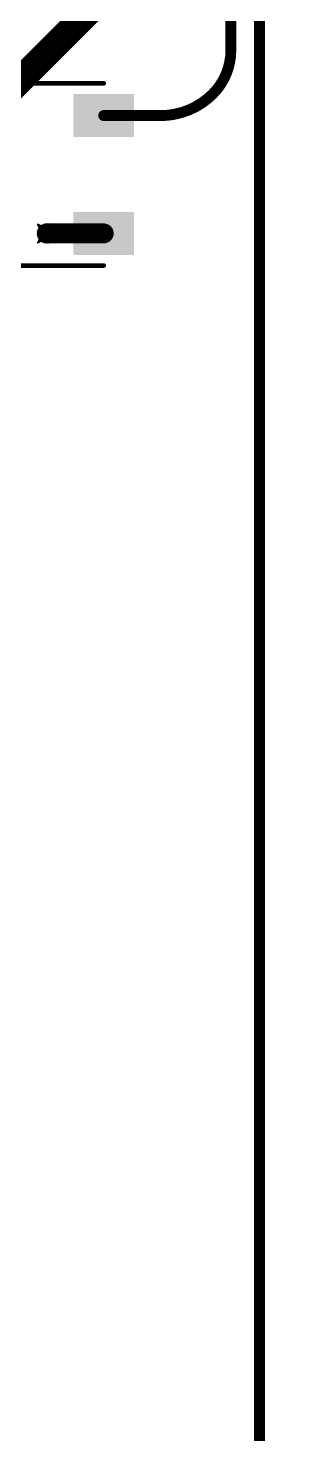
# Model space of a CAD drawing. Header units: inches. Extents: x -11 to 1110, y -7 to 455.
# Drawn here: x 410.18 to 417.95, y 144.57 to 183.94 of the extents above; entities that cross this region are included whole.
import ezdxf

# ---------------------------------------------------------------- set-up
doc = ezdxf.new("R2010")
doc.units = ezdxf.units.IN
for name, color, linetype in [('Bottom Layer', 5, 'Continuous'), ('Drill Drawing', 1, 'Continuous'), ('Top Layer', 1, 'Continuous'), ('Top Overlay', 2, 'Continuous'), ('Top Paste', 8, 'Continuous'), ('Top Solder', 216, 'Continuous'), ('Via Holes', 16, 'Continuous')]:
    doc.layers.add(name, color=color, linetype=linetype)

# ---------------------------------------------------------------- blocks, each defined once
blk = doc.blocks.new('WS2812B_B_W_137')
at = {"layer": 'Top Layer'}
for points in [[(-3.25, 2.15), (-1.75, 2.15), (-1.75, 1.15), (-3.25, 1.15)], [(3.25, 1.15), (1.75, 1.15), (1.75, 2.15), (3.25, 2.15)], [(-3.25, -1.15), (-1.75, -1.15), (-1.75, -2.15), (-3.25, -2.15)], [(1.75, -1.15), (3.25, -1.15), (3.25, -2.15), (1.75, -2.15)]]:
    blk.add_hatch(color=1, dxfattribs=at).paths.add_polyline_path(points)
at = {"layer": 'Top Paste'}
for points in [[(-3.25, 2.15), (-1.75, 2.15), (-1.75, 1.15), (-3.25, 1.15)], [(3.25, 1.15), (1.75, 1.15), (1.75, 2.15), (3.25, 2.15)], [(-3.25, -1.15), (-1.75, -1.15), (-1.75, -2.15), (-3.25, -2.15)], [(1.75, -1.15), (3.25, -1.15), (3.25, -2.15), (1.75, -2.15)]]:
    blk.add_hatch(color=8, dxfattribs=at).paths.add_polyline_path(points)
at = {"layer": 'Top Solder'}
for points in [[(-3.352, 2.252), (-1.648, 2.252), (-1.648, 1.048), (-3.352, 1.048)], [(3.352, 1.048), (1.648, 1.048), (1.648, 2.252), (3.352, 2.252)], [(-3.352, -1.048), (-1.648, -1.048), (-1.648, -2.252), (-3.352, -2.252)], [(1.648, -1.048), (3.352, -1.048), (3.352, -2.252), (1.648, -2.252)]]:
    blk.add_hatch(color=216, dxfattribs=at).paths.add_polyline_path(points)
at = {"layer": 'Top Overlay'}
for points in [[(-2.5, 2.551, 0.127, 0.127, 0), (2.5, 2.551, 0.127, 0.127, 0)], [(-3.556, 1.803, 0.254, 0.254, 0), (-3.429, 1.676, 0.254, 0.254, 0)], [(-3.556, 1.549, 0.254, 0.254, 0), (-3.556, 1.803, 0.254, 0.254, 0)], [(-3.556, 1.549, 0.254, 0.254, 0), (-3.429, 1.676, 0.254, 0.254, 0)], [(-2.5, -2.551, 0.127, 0.127, 0), (2.5, -2.551, 0.127, 0.127, 0)]]:
    blk.add_lwpolyline(points, format="xyseb", dxfattribs=at)
for points in [[(-2.532, 2.551, 0.0635, 0.0635, 1), (-2.468, 2.551, 0.0635, 0.0635, 1)], [(2.468, 2.551, 0.0635, 0.0635, 1), (2.532, 2.551, 0.0635, 0.0635, 1)], [(-3.619, 1.803, 0.127, 0.127, 1), (-3.493, 1.803, 0.127, 0.127, 1)], [(-3.619, 1.803, 0.127, 0.127, 1), (-3.493, 1.803, 0.127, 0.127, 1)], [(-3.619, 1.549, 0.127, 0.127, 1), (-3.493, 1.549, 0.127, 0.127, 1)], [(-3.619, 1.549, 0.127, 0.127, 1), (-3.493, 1.549, 0.127, 0.127, 1)], [(-3.493, 1.676, 0.127, 0.127, 1), (-3.365, 1.676, 0.127, 0.127, 1)], [(-3.493, 1.676, 0.127, 0.127, 1), (-3.365, 1.676, 0.127, 0.127, 1)], [(-2.532, -2.551, 0.0635, 0.0635, 1), (-2.468, -2.551, 0.0635, 0.0635, 1)], [(2.468, -2.551, 0.0635, 0.0635, 1), (2.532, -2.551, 0.0635, 0.0635, 1)]]:
    blk.add_lwpolyline(points, format="xyseb", close=True, dxfattribs=at)

msp = doc.modelspace()

# ---------------------------------------------------------------- hatches: boundary and pattern name
at = {"layer": 'Bottom Layer'}
h = msp.add_hatch(color=5, dxfattribs=at)
edge = h.paths.add_edge_path()
edge.add_arc((410.711, 178.185), 0.3, 0, 360)
at = {"layer": 'Top Layer'}
h = msp.add_hatch(color=1, dxfattribs=at)
edge = h.paths.add_edge_path()
edge.add_arc((410.711, 178.185), 0.3, 0, 360)
at = {"layer": 'Via Holes'}
h = msp.add_hatch(color=7, dxfattribs=at)
edge = h.paths.add_edge_path()
edge.add_arc((410.711, 178.185), 0.15, 0, 360)

# ---------------------------------------------------------------- linework, layer by layer
at = {"layer": 'Bottom Layer'}
msp.add_lwpolyline([(416.675, 106.024, 0.305, 0.305, 0), (416.675, 209.375, 0.305, 0.305, 0)], format="xyseb", dxfattribs=at)
at = {"layer": 'Drill Drawing'}
for points in [[(410.457, 178.439, 0.0508, 0.0508, 0), (410.711, 178.312, 0.0508, 0.0508, 0)], [(410.457, 178.439, 0.0508, 0.0508, 0), (410.584, 178.185, 0.0508, 0.0508, 0)], [(410.711, 178.312, 0.0508, 0.0508, 0), (410.965, 178.439, 0.0508, 0.0508, 0)], [(410.838, 178.185, 0.0508, 0.0508, 0), (410.965, 178.439, 0.0508, 0.0508, 0)], [(410.457, 177.931, 0.0508, 0.0508, 0), (410.584, 178.185, 0.0508, 0.0508, 0)], [(410.457, 177.931, 0.0508, 0.0508, 0), (410.711, 178.058, 0.0508, 0.0508, 0)], [(410.711, 178.058, 0.0508, 0.0508, 0), (410.965, 177.931, 0.0508, 0.0508, 0)], [(410.838, 178.185, 0.0508, 0.0508, 0), (410.965, 177.931, 0.0508, 0.0508, 0)]]:
    msp.add_lwpolyline(points, format="xyseb", dxfattribs=at)
for points in [[(410.444, 178.439, 0.0254, 0.0254, 1), (410.47, 178.439, 0.0254, 0.0254, 1)], [(410.444, 178.439, 0.0254, 0.0254, 1), (410.47, 178.439, 0.0254, 0.0254, 1)], [(410.698, 178.312, 0.0254, 0.0254, 1), (410.724, 178.312, 0.0254, 0.0254, 1)], [(410.698, 178.312, 0.0254, 0.0254, 1), (410.724, 178.312, 0.0254, 0.0254, 1)], [(410.952, 178.439, 0.0254, 0.0254, 1), (410.978, 178.439, 0.0254, 0.0254, 1)], [(410.952, 178.439, 0.0254, 0.0254, 1), (410.978, 178.439, 0.0254, 0.0254, 1)], [(410.444, 177.931, 0.0254, 0.0254, 1), (410.47, 177.931, 0.0254, 0.0254, 1)], [(410.444, 177.931, 0.0254, 0.0254, 1), (410.47, 177.931, 0.0254, 0.0254, 1)], [(410.571, 178.185, 0.0254, 0.0254, 1), (410.597, 178.185, 0.0254, 0.0254, 1)], [(410.571, 178.185, 0.0254, 0.0254, 1), (410.597, 178.185, 0.0254, 0.0254, 1)], [(410.698, 178.058, 0.0254, 0.0254, 1), (410.724, 178.058, 0.0254, 0.0254, 1)], [(410.698, 178.058, 0.0254, 0.0254, 1), (410.724, 178.058, 0.0254, 0.0254, 1)], [(410.825, 178.185, 0.0254, 0.0254, 1), (410.851, 178.185, 0.0254, 0.0254, 1)], [(410.825, 178.185, 0.0254, 0.0254, 1), (410.851, 178.185, 0.0254, 0.0254, 1)], [(410.952, 177.931, 0.0254, 0.0254, 1), (410.978, 177.931, 0.0254, 0.0254, 1)], [(410.952, 177.931, 0.0254, 0.0254, 1), (410.978, 177.931, 0.0254, 0.0254, 1)]]:
    msp.add_lwpolyline(points, format="xyseb", close=True, dxfattribs=at)
at = {"layer": 'Top Layer'}
for points in [[(409.575, 182.093, 0.762, 0.762, 0), (417.571, 190.088, 0.762, 0.762, 0)], [(415.874, 183.319, 0.305, 0.305, 0), (415.874, 184.556, 0.305, 0.305, 0)], [(415.874, 183.319, 0.305, 0.305, -0.198912), (415.366, 182.093, 0.305, 0.305, 0)], [(415.366, 182.093, 0.305, 0.305, -0.147499), (414.317, 181.53, 0.305, 0.305, 0)], [(412.307, 181.489, 0.305, 0.305, 0), (413.908, 181.489, 0.305, 0.305, 0)], [(414.317, 181.53, 0.305, 0.305, -0.049948), (413.908, 181.489, 0.305, 0.305, 0)], [(410.711, 178.189, 0.559, 0.559, 0), (412.307, 178.189, 0.559, 0.559, 0)]]:
    msp.add_lwpolyline(points, format="xyseb", dxfattribs=at)
for points in [[(415.798, 183.319, 0.152, 0.152, 1), (415.95, 183.319, 0.152, 0.152, 1)], [(415.798, 183.319, 0.152, 0.152, 1), (415.95, 183.319, 0.152, 0.152, 1)], [(415.29, 182.093, 0.152, 0.152, 1), (415.442, 182.093, 0.152, 0.152, 1)], [(415.29, 182.093, 0.152, 0.152, 1), (415.442, 182.093, 0.152, 0.152, 1)], [(412.23, 181.489, 0.152, 0.152, 1), (412.383, 181.489, 0.152, 0.152, 1)], [(413.832, 181.489, 0.152, 0.152, 1), (413.984, 181.489, 0.152, 0.152, 1)], [(413.832, 181.489, 0.152, 0.152, 1), (413.984, 181.489, 0.152, 0.152, 1)], [(414.241, 181.53, 0.152, 0.152, 1), (414.393, 181.53, 0.152, 0.152, 1)], [(414.241, 181.53, 0.152, 0.152, 1), (414.393, 181.53, 0.152, 0.152, 1)], [(410.571, 178.189, 0.279, 0.279, 1), (410.851, 178.189, 0.279, 0.279, 1)], [(412.167, 178.189, 0.279, 0.279, 1), (412.446, 178.189, 0.279, 0.279, 1)]]:
    msp.add_lwpolyline(points, format="xyseb", close=True, dxfattribs=at)

# ---------------------------------------------------------------- block references
msp.add_blockref('WS2812B_B_W_137', (409.807, 179.839))

doc.saveas('drawing.dxf')
